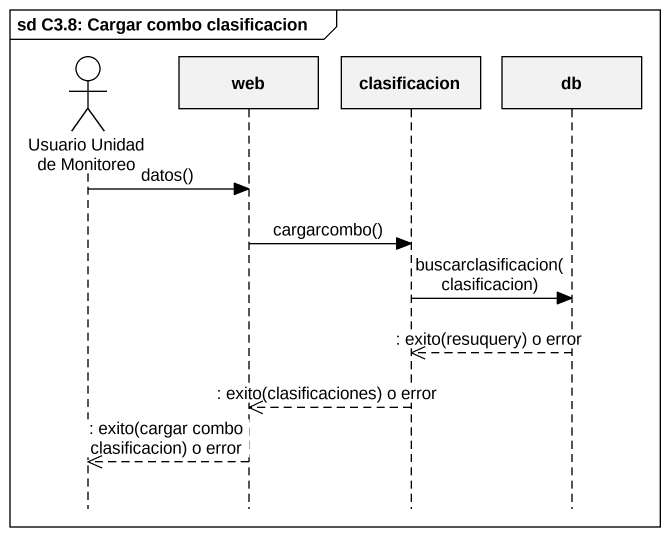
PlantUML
@startuml
mainframe sd C3.8: Cargar combo clasificacion
hide footbox
actor "Usuario Unidad de Monitoreo" as Usuario_Unidad_de_Monitoreo
participant web
participant clasificacion
participant db

Usuario_Unidad_de_Monitoreo -> web : datos()
web -> clasificacion : cargarcombo()
clasificacion -> db : buscarclasificacion(clasificacion)
db -->> clasificacion : : exito(resuquery) o error
clasificacion -->> web : : exito(clasificaciones) o error
web -->> Usuario_Unidad_de_Monitoreo : : exito(cargar combo clasificacion) o error
@enduml
